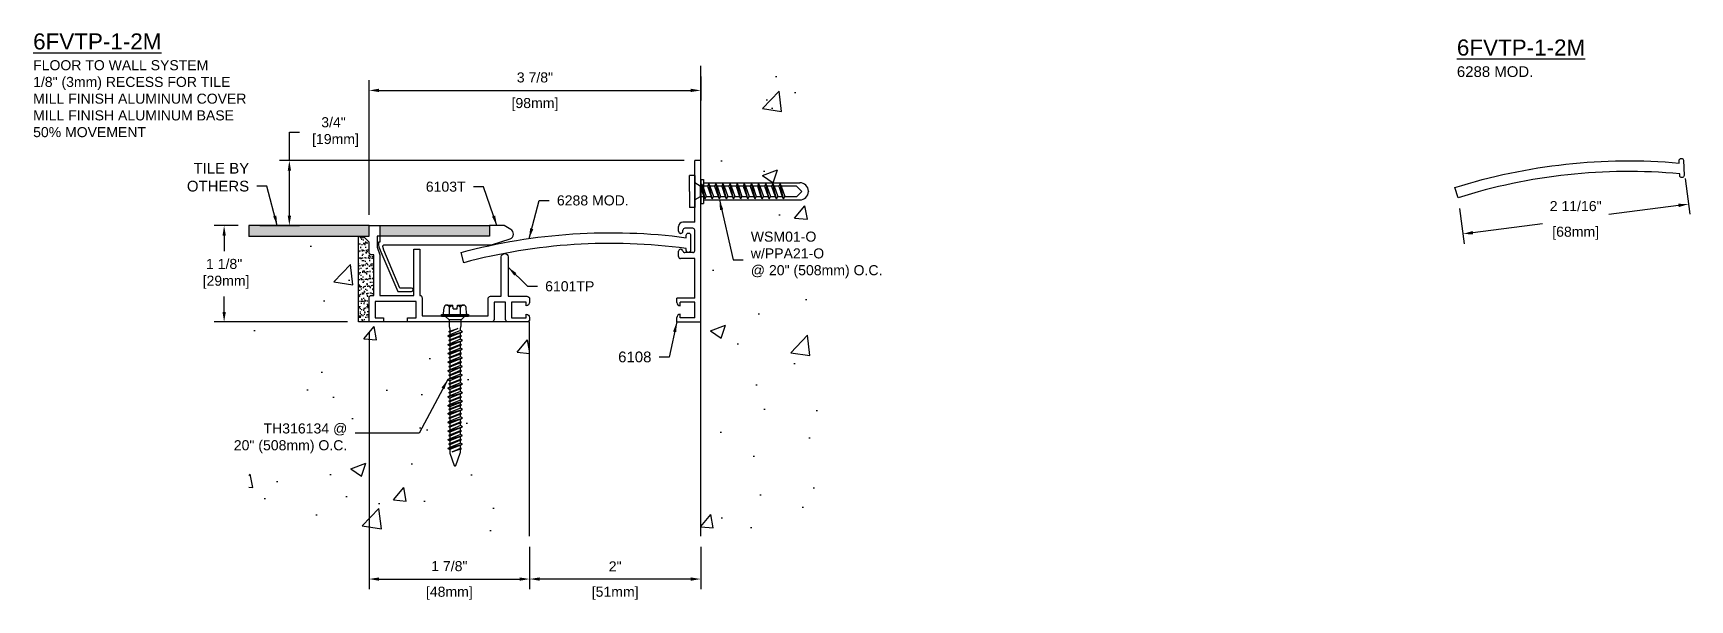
# Model space of a CAD drawing. Header units: inches. Extents: x 23.8 to 43.2, y 9.3 to 15.9.
import ezdxf

# ---------------------------------------------------------------- set-up
doc = ezdxf.new("R2010")
doc.units = ezdxf.units.IN
doc.header["$MEASUREMENT"] = 0
for name, color, linetype in [('Anchors', 4, 'Continuous'), ('Conditions', 1, 'Continuous'), ('Dimensions', 3, 'Continuous'), ('Metals', 7, 'Continuous'), ('Text', 2, 'Continuous')]:
    doc.layers.add(name, color=color, linetype=linetype)
doc.styles.add('arial', font='arial.ttf')
doc.styles.get("Standard").update_dxf_attribs({"font": 'arial.ttf'})
doc.dimstyles.new('Arial', dxfattribs={"dimtxt": 0.1175, "dimasz": 0.1175, "dimexe": 0.1175, "dimexo": 0.125, "dimgap": 0.09, "dimtad": 0, "dimtih": 1, "dimtoh": 1, "dimdec": 4, "dimzin": 0, "dimdsep": 46, "dimlunit": 4, "dimtxsty": 'arial', "dimcen": 0.09, "dimadec": 0, "dimazin": 0, "dimtfac": 1, "dimtdec": 4, "dimtofl": 0, "dimtmove": 0, "dimatfit": 3, "dimfxl": 0, "dimfrac": 2, "dimtolj": 1, "dimtzin": 0, "dimarcsym": 0})

# ---------------------------------------------------------------- blocks, each defined once
blk = doc.blocks.new('6108')
for p, q in [((-0.743, -0.003), (-0.743, 0.277)), ((-0.743, 0.277), (-0.692, 0.277)), ((-0.693, 0.067), (-0.693, 0.237)), ((-0.693, 0.237), (-0.653, 0.237)), ((-0.653, 0.237), (-0.653, 0.238)), ((-0.553, 0.237), (-0.553, 0.238)), ((-0.553, 0.237), (-0.513, 0.237)), ((-0.514, 0.277), (-0.463, 0.277)), ((-0.513, 0.067), (-0.513, 0.237)), ((-0.463, 0.067), (-0.463, 0.277)), ((-0.003, 0.067), (-0.003, 0.233)), ((0.021, 0.257), (0.083, 0.257)), ((0.107, 0.231), (0.107, 0.233)), ((0.292, 0.231), (0.292, 0.233)), ((0.316, 0.257), (0.372, 0.257)), ((0.316, 0.207), (0.328, 0.207)), ((0.422, 0.067), (0.422, 0.207)), ((-0.693, 0.067), (-0.513, 0.067)), ((-0.463, 0.067), (-0.003, 0.067)), ((0.067, 0.091), (0.067, 0.183)), ((0.091, 0.067), (0.328, 0.067)), ((0.352, 0.091), (0.352, 0.183)), ((0.422, 0.067), (1.142, 0.067)), ((1.142, -0.003), (1.142, 0.067)), ((-0.743, -0.003), (1.142, -0.003))]:
    blk.add_line(p, q)
for centre, radius, start, end in [((-0.692, 0.238), 0.039, 0, 90), ((-0.514, 0.238), 0.039, 90, 180), ((0.021, 0.233), 0.024, 90, 180), ((0.092, 0.183), 0.025, 100.5837, 179.9997), ((0.083, 0.233), 0.024, 0, 90), ((0.083, 0.231), 0.024, 280.584, 0), ((0.316, 0.233), 0.024, 90, 180), ((0.316, 0.231), 0.024, 180, 270), ((0.328, 0.183), 0.024, 0, 90), ((0.372, 0.207), 0.05, 0, 90), ((0.091, 0.091), 0.024, 180, 270), ((0.328, 0.091), 0.024, 270, 0)]:
    blk.add_arc(centre, radius, start, end)
blk = doc.blocks.new('WSM01')
for p, q in [((0.005, 0.063), (-0.183, 0.063)), ((-0.183, 0.001), (-0.183, 0.063)), ((0.192, 0.001), (-0.183, 0.001)), ((-0.058, -0.064), (-0.093, 0.001)), ((0.005, 0.063), (0.192, 0.063)), ((0.067, -0.064), (0.103, 0.001)), ((0.192, 0.001), (0.192, 0.063)), ((-0.081, -0.12), (0.091, -0.078)), ((-0.081, -0.12), (-0.055, -0.106)), ((-0.081, -0.12), (-0.055, -0.134)), ((-0.081, -0.203), (0.091, -0.162)), ((-0.081, -0.203), (-0.055, -0.189)), ((-0.058, -0.107), (-0.058, -0.064)), ((0.067, -0.064), (-0.058, -0.064)), ((-0.058, -0.191), (-0.058, -0.133)), ((0.065, -0.064), (-0.055, -0.106)), ((0.065, -0.093), (-0.055, -0.134)), ((0.065, -0.147), (-0.055, -0.189)), ((0.065, -0.176), (-0.055, -0.218)), ((0.091, -0.078), (0.065, -0.064)), ((0.091, -0.078), (0.065, -0.093)), ((0.091, -0.162), (0.065, -0.147)), ((0.091, -0.162), (0.065, -0.176)), ((0.067, -0.065), (0.067, -0.064)), ((0.067, -0.149), (0.067, -0.092)), ((0.067, -0.232), (0.067, -0.175)), ((-0.081, -0.203), (-0.055, -0.218)), ((-0.081, -0.287), (0.091, -0.245)), ((-0.081, -0.287), (-0.055, -0.272)), ((-0.081, -0.287), (-0.055, -0.301)), ((-0.081, -0.37), (0.091, -0.328)), ((-0.081, -0.37), (-0.055, -0.356)), ((-0.081, -0.37), (-0.055, -0.384)), ((-0.058, -0.274), (-0.058, -0.216)), ((-0.058, -0.357), (-0.058, -0.3)), ((-0.058, -0.441), (-0.058, -0.383)), ((0.065, -0.231), (-0.055, -0.272)), ((0.065, -0.259), (-0.055, -0.301)), ((0.065, -0.314), (-0.055, -0.356)), ((0.065, -0.343), (-0.055, -0.384)), ((0.091, -0.245), (0.065, -0.231)), ((0.091, -0.245), (0.065, -0.259)), ((0.091, -0.328), (0.065, -0.314)), ((0.091, -0.328), (0.065, -0.343)), ((0.067, -0.315), (0.067, -0.258)), ((0.067, -0.399), (0.067, -0.342)), ((-0.081, -0.453), (0.091, -0.412)), ((-0.081, -0.453), (-0.055, -0.439)), ((-0.081, -0.453), (-0.055, -0.468)), ((-0.081, -0.537), (0.091, -0.495)), ((-0.081, -0.537), (-0.055, -0.522)), ((-0.081, -0.537), (-0.055, -0.551)), ((-0.081, -0.62), (0.091, -0.578)), ((-0.058, -0.524), (-0.058, -0.466)), ((-0.058, -0.607), (-0.058, -0.55)), ((0.065, -0.397), (-0.055, -0.439)), ((0.065, -0.426), (-0.055, -0.468)), ((0.065, -0.481), (-0.055, -0.522)), ((0.065, -0.509), (-0.055, -0.551)), ((0.065, -0.564), (-0.055, -0.606)), ((0.091, -0.412), (0.065, -0.397)), ((0.091, -0.412), (0.065, -0.426)), ((0.091, -0.495), (0.065, -0.481)), ((0.091, -0.495), (0.065, -0.509)), ((0.091, -0.578), (0.065, -0.564)), ((0.091, -0.578), (0.065, -0.593)), ((0.067, -0.482), (0.067, -0.425)), ((0.067, -0.565), (0.067, -0.508)), ((-0.081, -0.62), (-0.055, -0.606)), ((-0.081, -0.62), (-0.055, -0.634)), ((-0.081, -0.703), (0.091, -0.662)), ((-0.081, -0.703), (-0.055, -0.689)), ((-0.081, -0.703), (-0.055, -0.718)), ((-0.081, -0.787), (0.091, -0.745)), ((-0.081, -0.787), (-0.055, -0.772)), ((-0.058, -0.691), (-0.058, -0.633)), ((-0.058, -0.774), (-0.058, -0.716)), ((0.065, -0.593), (-0.055, -0.634)), ((0.065, -0.647), (-0.055, -0.689)), ((0.065, -0.676), (-0.055, -0.718)), ((0.065, -0.731), (-0.055, -0.772)), ((0.065, -0.759), (-0.055, -0.801)), ((0.091, -0.662), (0.065, -0.647)), ((0.091, -0.662), (0.065, -0.676)), ((0.091, -0.745), (0.065, -0.731)), ((0.091, -0.745), (0.065, -0.759)), ((0.067, -0.649), (0.067, -0.592)), ((0.067, -0.732), (0.067, -0.675)), ((0.067, -0.815), (0.067, -0.758)), ((-0.081, -0.787), (-0.055, -0.801)), ((-0.081, -0.87), (0.091, -0.828)), ((-0.081, -0.87), (-0.055, -0.856)), ((-0.081, -0.87), (-0.055, -0.884)), ((-0.081, -0.953), (0.091, -0.912)), ((-0.081, -0.953), (-0.055, -0.939)), ((-0.081, -0.953), (-0.055, -0.968)), ((-0.058, -0.857), (-0.058, -0.8)), ((-0.058, -0.941), (-0.058, -0.883)), ((-0.058, -1.024), (-0.058, -0.966)), ((0.065, -0.814), (-0.055, -0.856)), ((0.065, -0.843), (-0.055, -0.884)), ((0.065, -0.897), (-0.055, -0.939)), ((0.065, -0.926), (-0.055, -0.968)), ((0.091, -0.828), (0.065, -0.814)), ((0.091, -0.828), (0.065, -0.843)), ((0.091, -0.912), (0.065, -0.897)), ((0.091, -0.912), (0.065, -0.926)), ((0.067, -0.899), (0.067, -0.842)), ((0.067, -0.982), (0.067, -0.925)), ((-0.081, -1.037), (0.091, -0.995)), ((-0.081, -1.037), (-0.055, -1.022)), ((-0.081, -1.037), (-0.055, -1.051)), ((-0.058, -1.187), (-0.058, -1.05)), ((0.065, -0.981), (-0.055, -1.022)), ((0.065, -1.009), (-0.055, -1.051)), ((0.091, -0.995), (0.065, -0.981)), ((0.091, -0.995), (0.065, -1.009)), ((0.067, -1.187), (0.067, -1.008)), ((0.005, -1.249), (-0.058, -1.187)), ((0.005, -1.249), (0.067, -1.187))]:
    blk.add_line(p, q)
blk = doc.blocks.new('PPA21')
for p, q in [((0.14, 0.03), (-0.14, 0.03)), ((-0.14, 0.03), (-0.14, 0)), ((0.14, 0), (-0.14, 0)), ((-0.1, 0), (-0.1, -1.128)), ((0.1, 0), (0.1, -1.128)), ((0.14, 0.03), (0.14, 0)), ((0.001, -1.227), (-0.001, -1.227))]:
    blk.add_line(p, q)
for centre, start, end in [((-0.001, -1.128), 180, 270), ((0.001, -1.128), 270, 0)]:
    blk.add_arc(centre, 0.099, start, end)
blk = doc.blocks.new('*D5')
at = {"layer": 'Defpoints', "color": 0}
for p in [(29.647, 10.075), (31.647, 10.075), (29.647, 9.574)]:
    blk.add_point(p, dxfattribs=at)
at = {"layer": 'Dimensions', "color": 0, "lineweight": -2}
for p, q in [((29.647, 9.95), (29.647, 9.456)), ((31.647, 9.95), (31.647, 9.456)), ((31.53, 9.574), (29.765, 9.574))]:
    blk.add_line(p, q, dxfattribs=at)
at = {"layer": 'Dimensions', "color": 0}
for points in [[(29.765, 9.593), (29.765, 9.554), (29.647, 9.574)], [(31.53, 9.593), (31.53, 9.554), (31.647, 9.574)]]:
    blk.add_solid(points, dxfattribs=at)
at = {"layer": 'Dimensions', "color": 0, "char_height": 0.1175, "attachment_point": 5, "style": 'arial'}
for s, insert in [('\\A1;2"', (30.647, 9.722)), ('\\A1;[51mm]', (30.647, 9.408))]:
    blk.add_mtext(s, dxfattribs=dict(at, insert=insert))
blk = doc.blocks.new('*D6')
at = {"layer": 'Defpoints', "color": 0}
for p in [(27.772, 12.575), (29.647, 10.075), (29.647, 9.574)]:
    blk.add_point(p, dxfattribs=at)
at = {"layer": 'Dimensions', "color": 0, "lineweight": -2}
for p, q in [((27.772, 12.45), (27.772, 9.456)), ((29.647, 9.95), (29.647, 9.456)), ((27.89, 9.574), (29.53, 9.574))]:
    blk.add_line(p, q, dxfattribs=at)
at = {"layer": 'Dimensions', "color": 0}
for points in [[(27.89, 9.593), (27.89, 9.554), (27.772, 9.574)], [(29.53, 9.593), (29.53, 9.554), (29.647, 9.574)]]:
    blk.add_solid(points, dxfattribs=at)
at = {"layer": 'Dimensions', "color": 0, "char_height": 0.1175, "attachment_point": 5, "style": 'arial'}
for s, insert in [('\\A1;1 7/8"', (28.71, 9.724)), ('\\A1;[48mm]', (28.71, 9.408))]:
    blk.add_mtext(s, dxfattribs=dict(at, insert=insert))
blk = doc.blocks.new('*D7')
at = {"layer": 'Defpoints', "color": 0}
for p in [(31.647, 15.565), (31.647, 15.278), (27.772, 13.7)]:
    blk.add_point(p, dxfattribs=at)
at = {"layer": 'Dimensions', "color": 0, "lineweight": -2}
for p, q in [((27.772, 13.825), (27.772, 15.396)), ((31.647, 15.44), (31.647, 15.161)), ((27.89, 15.278), (31.53, 15.278))]:
    blk.add_line(p, q, dxfattribs=at)
at = {"layer": 'Dimensions', "color": 0}
for points in [[(27.89, 15.298), (27.89, 15.259), (27.772, 15.278)], [(31.53, 15.298), (31.53, 15.259), (31.647, 15.278)]]:
    blk.add_solid(points, dxfattribs=at)
at = {"layer": 'Dimensions', "color": 0, "char_height": 0.1175, "attachment_point": 5, "style": 'arial'}
for s, insert in [('\\A1;3 7/8"', (29.71, 15.429)), ('\\A1;[98mm]', (29.71, 15.113))]:
    blk.add_mtext(s, dxfattribs=dict(at, insert=insert))
blk = doc.blocks.new('*D8')
at = {"layer": 'Defpoints', "color": 0}
for p in [(26.37, 13.7), (26.079, 12.575), (27.647, 12.575)]:
    blk.add_point(p, dxfattribs=at)
at = {"layer": 'Dimensions', "color": 0, "lineweight": -2}
for p, q in [((26.245, 13.7), (25.962, 13.7)), ((26.079, 13.582), (26.079, 13.401)), ((26.079, 12.692), (26.079, 12.873)), ((27.522, 12.575), (25.962, 12.575))]:
    blk.add_line(p, q, dxfattribs=at)
at = {"layer": 'Dimensions', "color": 0}
for points in [[(26.06, 13.582), (26.099, 13.582), (26.079, 13.7)], [(26.06, 12.692), (26.099, 12.692), (26.079, 12.575)]]:
    blk.add_solid(points, dxfattribs=at)
at = {"layer": 'Dimensions', "color": 0, "insert": (26.079, 13.137), "char_height": 0.1175, "attachment_point": 5, "style": 'arial'}
blk.add_mtext('\\A1;1 1/8"\\P [29mm]', dxfattribs=at)
blk = doc.blocks.new('*D9')
at = {"layer": 'Defpoints', "color": 0}
for p in [(31.577, 14.46), (26.37, 13.7), (26.841, 13.7)]:
    blk.add_point(p, dxfattribs=at)
at = {"layer": 'Dimensions', "color": 0, "lineweight": -2}
for p, q in [((26.841, 14.46), (26.841, 14.791)), ((26.841, 14.791), (26.959, 14.791)), ((31.452, 14.46), (26.724, 14.46)), ((26.841, 13.817), (26.841, 14.342)), ((26.495, 13.7), (26.959, 13.7))]:
    blk.add_line(p, q, dxfattribs=at)
at = {"layer": 'Dimensions', "color": 0}
for points in [[(26.822, 14.342), (26.861, 14.342), (26.841, 14.46)], [(26.822, 13.817), (26.861, 13.817), (26.841, 13.7)]]:
    blk.add_solid(points, dxfattribs=at)
at = {"layer": 'Dimensions', "color": 0, "insert": (27.357, 14.791), "char_height": 0.1175, "attachment_point": 5, "style": 'arial'}
blk.add_mtext('\\A1;3/4"\\P [19mm]', dxfattribs=at)
blk = doc.blocks.new('6101TP')
at = {"layer": 'Metals', "flags": 128}
blk.add_lwpolyline([(28.364, 12.885, -0.394805), (28.392, 12.855), (28.392, 12.645), (29.162, 12.645), (29.162, 12.845, -0.414214), (29.192, 12.875), (29.317, 12.875), (29.317, 13.336, -0.972033), (29.397, 13.336), (29.397, 12.875), (29.617, 12.875, -0.414214), (29.647, 12.845), (29.647, 12.804, -0.414214), (29.608, 12.765), (29.607, 12.765), (29.607, 12.805), (29.437, 12.805), (29.437, 12.625), (29.607, 12.625), (29.607, 12.665), (29.608, 12.665, -0.414214), (29.647, 12.626), (29.647, 12.605, -0.414214), (29.617, 12.575), (29.397, 12.575, -0.414214), (29.367, 12.605), (29.367, 12.805), (29.232, 12.805), (29.232, 12.605, -0.414214), (29.202, 12.575), (28.222, 12.575), (28.222, 12.625), (28.322, 12.625), (28.322, 12.815), (27.842, 12.815), (27.842, 12.625), (27.942, 12.625), (27.942, 12.575), (27.772, 12.575), (27.772, 12.855, -0.414214), (27.802, 12.885), (27.827, 12.885), (27.827, 13.36), (27.802, 13.36, -0.414214), (27.772, 13.39), (27.772, 13.505), (27.702, 13.575), (27.772, 13.575), (27.772, 13.7), (27.897, 13.7), (27.897, 13.575), (27.867, 13.575), (27.867, 13.45), (27.897, 13.36), (27.897, 12.885), (28.294, 12.885), (28.294, 13.425), (28.364, 13.425), (28.364, 12.885)], format="xyb", dxfattribs=at)
blk = doc.blocks.new('6103T')
blk.add_lwpolyline([(28.269, 12.971), (28.132, 12.971), (27.945, 13.414), (27.933, 13.455, -0.430477), (27.953, 13.475), (28.105, 13.475), (29.203, 13.475), (29.42, 13.546, 0.637393), (29.427, 13.656), (29.352, 13.7), (29.179, 13.7), (29.179, 13.575), (27.897, 13.575), (27.897, 13.505), (27.882, 13.505), (27.882, 13.475, 0.085949), (27.911, 13.394), (28.109, 12.931), (28.269, 12.931, 0.995706), (28.269, 12.971)], format="xyb")
blk = doc.blocks.new('TH316134')
for p, q in [((-0.157, 0.019), (0.157, 0.019)), ((-0.157, 0), (-0.157, 0.019)), ((-0.157, 0), (0.157, 0)), ((-0.135, 0.029), (-0.129, 0.1)), ((-0.115, 0), (-0.07, -0.045)), ((-0.097, 0.127), (-0.027, 0.127)), ((-0.065, 0.019), (-0.065, 0.1)), ((-0.023, 0.083), (-0.027, 0.127)), ((-0.023, 0.083), (0.023, 0.083)), ((0.023, 0.083), (0.027, 0.127)), ((0.027, 0.127), (0.097, 0.127)), ((0.064, 0.019), (0.064, 0.1)), ((0.115, 0), (0.07, -0.045)), ((0.135, 0.029), (0.129, 0.1)), ((0.157, 0.019), (0.157, 0)), ((-0.086, -0.234), (0.086, -0.184)), ((-0.074, -0.184), (0.032, -0.147)), ((0.032, -0.147), (-0.062, -0.19)), ((-0.062, -0.177), (0.032, -0.147)), ((0.062, -0.171), (-0.062, -0.221)), ((-0.086, -0.336), (0.086, -0.285)), ((-0.086, -0.437), (0.086, -0.387)), ((-0.074, -0.285), (0.074, -0.234)), ((-0.074, -0.387), (0.074, -0.336)), ((0.062, -0.197), (-0.062, -0.247)), ((-0.062, -0.279), (0.062, -0.228)), ((0.062, -0.241), (-0.062, -0.291)), ((0.062, -0.272), (-0.062, -0.323)), ((0.062, -0.298), (-0.062, -0.349)), ((-0.062, -0.381), (0.062, -0.33)), ((0.062, -0.342), (-0.062, -0.393)), ((0.062, -0.374), (-0.062, -0.425)), ((-0.086, -0.539), (0.086, -0.488)), ((-0.074, -0.488), (0.074, -0.437)), ((-0.074, -0.59), (0.074, -0.539)), ((0.062, -0.4), (-0.062, -0.45)), ((-0.062, -0.482), (0.062, -0.431)), ((0.062, -0.444), (-0.062, -0.494)), ((0.062, -0.475), (-0.062, -0.526)), ((0.062, -0.501), (-0.062, -0.552)), ((-0.062, -0.584), (0.062, -0.533)), ((0.062, -0.545), (-0.062, -0.596)), ((0.062, -0.577), (-0.062, -0.628)), ((-0.086, -0.641), (0.086, -0.59)), ((-0.086, -0.742), (0.086, -0.691)), ((-0.074, -0.691), (0.074, -0.641)), ((-0.074, -0.793), (0.074, -0.742)), ((0.062, -0.603), (-0.062, -0.654)), ((-0.062, -0.685), (0.062, -0.634)), ((0.062, -0.647), (-0.062, -0.698)), ((0.062, -0.678), (-0.062, -0.729)), ((0.062, -0.704), (-0.062, -0.755)), ((-0.062, -0.787), (0.062, -0.736)), ((0.062, -0.748), (-0.062, -0.799)), ((-0.086, -0.844), (0.086, -0.793)), ((-0.086, -0.945), (0.086, -0.895)), ((-0.074, -0.895), (0.074, -0.844)), ((-0.074, -0.996), (0.074, -0.945)), ((0.062, -0.78), (-0.062, -0.831)), ((0.062, -0.806), (-0.062, -0.857)), ((-0.062, -0.888), (0.062, -0.838)), ((0.062, -0.85), (-0.062, -0.901)), ((0.062, -0.882), (-0.062, -0.932)), ((0.062, -0.907), (-0.062, -0.958)), ((-0.062, -0.99), (0.062, -0.939)), ((0.062, -0.951), (-0.062, -1.002)), ((-0.086, -1.047), (0.086, -0.996)), ((-0.086, -1.141), (0.086, -1.09)), ((-0.074, -1.09), (0.074, -1.039)), ((-0.074, -1.191), (0.074, -1.141)), ((0.062, -0.983), (-0.062, -1.034)), ((0.062, -1.009), (-0.062, -1.06)), ((-0.062, -1.084), (0.062, -1.033)), ((0.062, -1.045), (-0.062, -1.096)), ((0.062, -1.077), (-0.062, -1.128)), ((0.062, -1.103), (-0.062, -1.154)), ((-0.062, -1.185), (0.062, -1.134)), ((0.062, -1.147), (-0.062, -1.198)), ((-0.086, -1.242), (0.086, -1.191)), ((-0.086, -1.344), (0.086, -1.293)), ((-0.074, -1.293), (0.074, -1.242)), ((-0.074, -1.395), (0.074, -1.344)), ((0.062, -1.178), (-0.062, -1.229)), ((0.062, -1.204), (-0.062, -1.255)), ((-0.062, -1.287), (0.062, -1.236)), ((0.062, -1.248), (-0.062, -1.299)), ((0.062, -1.28), (-0.062, -1.331)), ((0.062, -1.306), (-0.062, -1.357)), ((-0.062, -1.388), (0.062, -1.338)), ((0.062, -1.35), (-0.062, -1.401)), ((-0.086, -1.445), (0.086, -1.395)), ((-0.086, -1.547), (0.086, -1.496)), ((-0.074, -1.496), (0.074, -1.445)), ((0.062, -1.382), (-0.062, -1.432)), ((0.062, -1.407), (-0.062, -1.458)), ((-0.062, -1.49), (0.062, -1.439)), ((0.062, -1.451), (-0.062, -1.502)), ((0.062, -1.483), (-0.062, -1.534)), ((0.062, -1.509), (-0.062, -1.56)), ((-0.034, -1.584), (0.062, -1.541)), ((-0.034, -1.584), (0.074, -1.547)), ((0.062, -1.553), (-0.034, -1.584))]:
    blk.add_line(p, q)
blk.add_lwpolyline([(0.07, -0.045), (-0.07, -0.045), (-0.07, -0.112, 0.052126), (-0.069, -0.122), (-0.063, -0.148, -0.052126), (-0.062, -0.157), (-0.062, -0.177), (-0.074, -0.184), (-0.062, -0.19), (-0.062, -0.221), (-0.086, -0.234), (-0.062, -0.247), (-0.062, -0.279), (-0.074, -0.285), (-0.062, -0.291), (-0.062, -0.323), (-0.086, -0.336), (-0.062, -0.349), (-0.062, -0.381), (-0.074, -0.387), (-0.062, -0.393), (-0.062, -0.425), (-0.086, -0.437), (-0.062, -0.45), (-0.062, -0.482), (-0.074, -0.488), (-0.062, -0.494), (-0.062, -0.526), (-0.086, -0.539), (-0.062, -0.552), (-0.062, -0.584), (-0.074, -0.59), (-0.062, -0.596), (-0.062, -0.628), (-0.086, -0.641), (-0.062, -0.654), (-0.062, -0.685), (-0.074, -0.691), (-0.062, -0.698), (-0.062, -0.729), (-0.086, -0.742), (-0.062, -0.755), (-0.062, -0.787), (-0.074, -0.793), (-0.062, -0.799), (-0.062, -0.831), (-0.086, -0.844), (-0.062, -0.857), (-0.062, -0.888), (-0.074, -0.895), (-0.062, -0.901), (-0.062, -0.932), (-0.086, -0.945), (-0.062, -0.958), (-0.062, -0.99), (-0.074, -0.996), (-0.062, -1.002), (-0.062, -1.034), (-0.086, -1.047), (-0.062, -1.06), (-0.062, -1.084), (-0.074, -1.09), (-0.062, -1.096), (-0.062, -1.128), (-0.086, -1.141), (-0.062, -1.154), (-0.062, -1.185), (-0.074, -1.191), (-0.062, -1.198), (-0.062, -1.229), (-0.086, -1.242), (-0.062, -1.255), (-0.062, -1.287), (-0.074, -1.293), (-0.062, -1.299), (-0.062, -1.331), (-0.086, -1.344), (-0.062, -1.357), (-0.062, -1.388), (-0.074, -1.395), (-0.062, -1.401), (-0.062, -1.432), (-0.086, -1.445), (-0.062, -1.458), (-0.062, -1.49), (-0.074, -1.496), (-0.062, -1.502), (-0.062, -1.534), (-0.086, -1.547), (-0.062, -1.56), (-0.062, -1.586, 0.084437), (-0.06, -1.601), (-0.01, -1.744, 0.648167), (0.01, -1.744), (0.06, -1.601, 0.084437), (0.062, -1.586), (0.062, -1.553), (0.074, -1.547), (0.062, -1.541), (0.062, -1.509), (0.086, -1.496), (0.062, -1.483), (0.062, -1.451), (0.074, -1.445), (0.062, -1.439), (0.062, -1.407), (0.086, -1.395), (0.062, -1.382), (0.062, -1.35), (0.074, -1.344), (0.062, -1.338), (0.062, -1.306), (0.086, -1.293), (0.062, -1.28), (0.062, -1.248), (0.074, -1.242), (0.062, -1.236), (0.062, -1.204), (0.086, -1.191), (0.062, -1.178), (0.062, -1.147), (0.074, -1.141), (0.062, -1.134), (0.062, -1.103), (0.086, -1.09), (0.062, -1.077), (0.062, -1.045), (0.074, -1.039), (0.062, -1.033), (0.062, -1.009), (0.086, -0.996), (0.062, -0.983), (0.062, -0.951), (0.074, -0.945), (0.062, -0.939), (0.062, -0.907), (0.086, -0.895), (0.062, -0.882), (0.062, -0.85), (0.074, -0.844), (0.062, -0.838), (0.062, -0.806), (0.086, -0.793), (0.062, -0.78), (0.062, -0.748), (0.074, -0.742), (0.062, -0.736), (0.062, -0.704), (0.086, -0.691), (0.062, -0.678), (0.062, -0.647), (0.074, -0.641), (0.062, -0.634), (0.062, -0.603), (0.086, -0.59), (0.062, -0.577), (0.062, -0.545), (0.074, -0.539), (0.062, -0.533), (0.062, -0.501), (0.086, -0.488), (0.062, -0.475), (0.062, -0.444), (0.074, -0.437), (0.062, -0.431), (0.062, -0.4), (0.086, -0.387), (0.062, -0.374), (0.062, -0.342), (0.074, -0.336), (0.062, -0.33), (0.062, -0.298), (0.086, -0.285), (0.062, -0.272), (0.062, -0.241), (0.074, -0.234), (0.062, -0.228), (0.062, -0.197), (0.086, -0.184), (0.062, -0.171), (0.062, -0.157, -0.052126), (0.063, -0.148), (0.069, -0.122, 0.052126), (0.07, -0.112)], format="xyb", close=True)
for centre, radius, start, end in [((-0.146, 0.03), 0.0112, 270, 355), ((-0.097, 0.095), 0.0327, 9.285, 170.715), ((0, 0.038), 0.0896, 107.4215, 136.0407), ((0, 0.038), 0.0896, 43.9593, 72.5785), ((0.097, 0.095), 0.0327, 9.285, 170.715), ((0.146, 0.03), 0.0112, 185, 270)]:
    blk.add_arc(centre, radius, start, end)
blk = doc.blocks.new('*D14')
at = {"layer": 'Defpoints', "color": 0}
for p in [(43.13, 14.374), (40.493, 14.025), (43.186, 13.951)]:
    blk.add_point(p, dxfattribs=at)
at = {"layer": 'Dimensions', "color": 0, "lineweight": -2}
for p, q in [((43.146, 14.25), (43.201, 13.835)), ((43.069, 13.936), (42.254, 13.828)), ((40.509, 13.901), (40.564, 13.486)), ((40.665, 13.618), (41.48, 13.725))]:
    blk.add_line(p, q, dxfattribs=at)
at = {"layer": 'Dimensions', "color": 0}
for points in [[(43.067, 13.955), (43.072, 13.916), (43.186, 13.951)], [(40.663, 13.637), (40.668, 13.598), (40.549, 13.602)]]:
    blk.add_solid(points, dxfattribs=at)
at = {"layer": 'Dimensions', "color": 0, "char_height": 0.1175, "attachment_point": 5, "style": 'arial'}
for s, insert in [('\\A1;2 11/16"', (41.867, 13.927)), ('\\A1;[68mm]', (41.867, 13.611))]:
    blk.add_mtext(s, dxfattribs=dict(at, insert=insert))

msp = doc.modelspace()

# ---------------------------------------------------------------- hatches: boundary and pattern name
at = {"layer": 'Conditions'}
h = msp.add_hatch(dxfattribs=at)
h.set_pattern_fill('AR-CONC', color=256, scale=0.25, style=0)
h.paths.add_polyline_path([(31.64707, 14.23959), (31.67707, 14.23959), (31.67707, 14.19959), (32.80499, 14.19959, -0.41421356), (32.90399, 14.10059), (32.90399, 14.09859, -0.41421356), (32.80499, 13.99959), (31.67707, 13.99959), (31.67707, 13.95959), (31.64707, 13.95959), (31.64707, 10.07459), (33.05156, 10.07459), (33.05156, 12.92003), (32.16195, 12.92003), (32.16195, 13.75642), (33.05156, 13.75642), (33.05156, 15.56479), (31.64707, 15.56479)])
h = msp.add_hatch(dxfattribs=at)
h.set_pattern_fill('AR-CONC', color=256, scale=0.25, style=0)
h.paths.add_polyline_path([(26.36964, 10.07459), (29.64707, 10.07459), (29.64707, 12.57459), (28.84682, 12.57459), (28.84682, 12.52763), (28.84033, 12.49691, 0.05212645), (28.83932, 12.48729), (28.83932, 12.47392), (28.86332, 12.46099), (28.83932, 12.44807), (28.83932, 12.41638), (28.85077, 12.41021), (28.83932, 12.40405), (28.83932, 12.37236), (28.86332, 12.35943), (28.83932, 12.34651), (28.83932, 12.31481), (28.85077, 12.30865), (28.83932, 12.30249), (28.83932, 12.27079), (28.86332, 12.25787), (28.83932, 12.24494), (28.83932, 12.21325), (28.85077, 12.20709), (28.83932, 12.20092), (28.83932, 12.16923), (28.86332, 12.15631), (28.83932, 12.14338), (28.83932, 12.11169), (28.85077, 12.10553), (28.83932, 12.09936), (28.83932, 12.06767), (28.86332, 12.05474), (28.83932, 12.04182), (28.83932, 12.01013), (28.85077, 12.00396), (28.83932, 11.9978), (28.83932, 11.96611), (28.86332, 11.95318), (28.83932, 11.94026), (28.83932, 11.90856), (28.85077, 11.9024), (28.83932, 11.89624), (28.83932, 11.86454), (28.86332, 11.85162), (28.83932, 11.83869), (28.83932, 11.807), (28.85077, 11.80084), (28.83932, 11.79467), (28.83932, 11.76298), (28.86332, 11.75006), (28.83932, 11.73713), (28.83932, 11.70544), (28.85077, 11.69928), (28.83932, 11.69311), (28.83932, 11.66142), (28.86332, 11.64849), (28.83932, 11.63557), (28.83932, 11.61169), (28.85077, 11.60553), (28.83932, 11.59936), (28.83932, 11.56767), (28.86332, 11.55474), (28.83932, 11.54182), (28.83932, 11.51013), (28.85077, 11.50396), (28.83932, 11.4978), (28.83932, 11.46611), (28.86332, 11.45318), (28.83932, 11.44026), (28.83932, 11.40856), (28.85077, 11.4024), (28.83932, 11.39624), (28.83932, 11.36454), (28.86332, 11.35162), (28.83932, 11.33869), (28.83932, 11.307), (28.85077, 11.30084), (28.83932, 11.29467), (28.83932, 11.26298), (28.86332, 11.25006), (28.83932, 11.23713), (28.83932, 11.20544), (28.85077, 11.19928), (28.83932, 11.19311), (28.83932, 11.16142), (28.86332, 11.14849), (28.83932, 11.13557), (28.83932, 11.10388), (28.85077, 11.09771), (28.83932, 11.09155), (28.83932, 11.05893, -0.08443704), (28.83671, 11.04355), (28.7873, 10.9025, -0.77412328), (28.76685, 10.9025), (28.71744, 11.04355, -0.08443704), (28.71482, 11.05893), (28.71482, 11.08479), (28.69082, 11.09771), (28.71482, 11.11064), (28.71482, 11.14233), (28.70338, 11.14849), (28.71482, 11.15466), (28.71482, 11.18635), (28.69082, 11.19928), (28.71482, 11.2122), (28.71482, 11.24389), (28.70338, 11.25006), (28.71482, 11.25622), (28.71482, 11.28791), (28.69082, 11.30084), (28.71482, 11.31376), (28.71482, 11.34546), (28.70338, 11.35162), (28.71482, 11.35778), (28.71482, 11.38948), (28.69082, 11.4024), (28.71482, 11.41533), (28.71482, 11.44702), (28.70338, 11.45318), (28.71482, 11.45934), (28.71482, 11.49104), (28.69082, 11.50396), (28.71482, 11.51689), (28.71482, 11.54858), (28.70338, 11.55474), (28.71482, 11.56091), (28.71482, 11.58479), (28.69082, 11.59771), (28.71482, 11.61064), (28.71482, 11.64233), (28.70338, 11.64849), (28.71482, 11.65466), (28.71482, 11.68635), (28.69082, 11.69928), (28.71482, 11.7122), (28.71482, 11.74389), (28.70338, 11.75006), (28.71482, 11.75622), (28.71482, 11.78791), (28.69082, 11.80084), (28.71482, 11.81376), (28.71482, 11.84546), (28.70338, 11.85162), (28.71482, 11.85778), (28.71482, 11.88948), (28.69082, 11.9024), (28.71482, 11.91533), (28.71482, 11.94702), (28.70338, 11.95318), (28.71482, 11.95934), (28.71482, 11.99104), (28.69082, 12.00396), (28.71482, 12.01689), (28.71482, 12.04858), (28.70338, 12.05474), (28.71482, 12.06091), (28.71482, 12.0926), (28.69082, 12.10553), (28.71482, 12.11845), (28.71482, 12.15014), (28.70338, 12.15631), (28.71482, 12.16247), (28.71482, 12.19416), (28.69082, 12.20709), (28.71482, 12.22001), (28.71482, 12.25171), (28.70338, 12.25787), (28.71482, 12.26403), (28.71482, 12.29573), (28.69082, 12.30865), (28.71482, 12.32158), (28.71482, 12.35327), (28.70338, 12.35943), (28.71482, 12.36559), (28.71482, 12.39729), (28.69082, 12.41021), (28.71482, 12.42314), (28.71482, 12.45483), (28.70338, 12.46099), (28.71482, 12.46716), (28.71482, 12.48729, 0.05212645), (28.71382, 12.49691), (28.70732, 12.52763), (28.70732, 12.57459), (28.22207, 12.57459), (27.64707, 12.57459), (27.64707, 13.57459), (26.36964, 13.57459)])
h.paths.add_polyline_path([(26.18154, 11.42172), (27.54738, 11.42172), (27.54738, 11.01084), (26.18154, 11.01084)], flags=9)
h = msp.add_hatch(dxfattribs=at)
h.set_pattern_fill('ANSI33', color=256, scale=0.125, angle=45, style=0)
h.paths.add_polyline_path([(29.17907, 13.69959), (27.89707, 13.69959), (27.89707, 13.57459), (29.17907, 13.57459)])
h.paths.add_polyline_path([(27.77207, 13.69959), (26.36964, 13.69959), (26.36964, 13.57459), (27.77207, 13.57459)])
h = msp.add_hatch(dxfattribs=at)
h.set_pattern_fill('AR-SAND', color=256, scale=0.0325, style=0)
h.paths.add_polyline_path([(27.64707, 12.57459), (27.77207, 12.57459), (27.77207, 12.85459, -0.41421356), (27.80207, 12.88459), (27.82707, 12.88459), (27.82707, 13.35959), (27.80207, 13.35959, -0.41421356), (27.77207, 13.38959), (27.77207, 13.50459), (27.70207, 13.57459), (27.64707, 13.57459)])

# ---------------------------------------------------------------- linework, layer by layer
for points in [[(43.11005, 14.2603), (43.10805, 14.26022, -0.41421356), (43.08314, 14.28328), (43.08232, 14.30451, 0.09925481), (40.49282, 14.02457), (40.4569, 14.14431, -0.09858412), (43.07747, 14.43044), (43.07633, 14.46015, -0.41421356), (43.09939, 14.48506), (43.10139, 14.48513, -0.41421356), (43.12629, 14.46207), (43.1331, 14.28521, -0.41421356)], [(31.50314, 13.38748), (31.50114, 13.38749, -0.41421356), (31.47727, 13.41162), (31.47738, 13.43286, 0.09925481), (28.87812, 13.26634), (28.84746, 13.38754, -0.09858412), (31.47804, 13.55888), (31.47819, 13.58862, -0.41421356), (31.50232, 13.61249), (31.50432, 13.61248, -0.41421356), (31.52819, 13.58835), (31.52727, 13.41136, -0.41421356)]]:
    msp.add_lwpolyline(points, format="xyb", close=True)
for p, q in [((27.77207, 13.57459), (26.36964, 13.57459)), ((27.64707, 12.57459), (27.64707, 13.57459)), ((29.64707, 12.57459), (27.64707, 12.57459)), ((29.64707, 10.07459), (29.64707, 12.57459))]:
    msp.add_line(p, q, dxfattribs=at)
for points in [[(31.64707, 10.07459), (31.64707, 15.56479)], [(27.77207, 13.69959), (26.36964, 13.69959), (26.36964, 13.57459)], [(27.89707, 13.69959), (29.17907, 13.69959)]]:
    msp.add_lwpolyline(points, dxfattribs=at)

# ---------------------------------------------------------------- block references
at = {"layer": 'Anchors', "rotation": 90}
for name, p in [('WSM01', (31.57761, 14.0947)), ('PPA21', (31.67707, 14.09959))]:
    msp.add_blockref(name, p, dxfattribs=at)
at = {"layer": 'Anchors'}
msp.add_blockref('TH316134', (28.77707, 12.64459), dxfattribs=at)
at = {"layer": 'Metals', "rotation": 90}
msp.add_blockref('6108', (31.64453, 13.31738), dxfattribs=at)
at = {"layer": 'Metals'}
for name in ['6101TP', '6103T']:
    msp.add_blockref(name, (0, 0), dxfattribs=at)

# ---------------------------------------------------------------- texts
at = {"layer": 'Text', "insert": (23.84804, 15.9437), "char_height": 0.1875, "width": 5.125, "attachment_point": 1, "style": 'arial'}
msp.add_mtext('{\\L6FVTP-1-2M\\P\\H0.625x;\\lFLOOR TO WALL SYSTEM\\P1/8" (3mm) RECESS FOR TILE\\PMILL FINISH ALUMINUM COVER\\PMILL FINISH ALUMINUM BASE\\P50% MOVEMENT }', dxfattribs=at)
at = {"layer": 'Text', "insert": (40.47961, 15.87243), "char_height": 0.1875, "width": 1.625, "attachment_point": 1}
msp.add_mtext('{\\L6FVTP-1-2M\\P\\H0.6667x;\\l6288 MOD.}', dxfattribs=at)
at = {"layer": 'Text', "style": 'arial'}
for s, insert, char_height, attachment_point in [('TILE BY\\POTHERS', (26.37174, 14.09637), 0.125, 9), ('6103T', (28.90036, 14.0941), 0.1175, 9), ('WSM01-O\\Pw/PPA21-O\\P@ 20" (508mm) O.C.', (32.23117, 13.35761), 0.1175, 4), ('\\A1;6101TP', (29.82921, 13.05052), 0.1175, 1), ('\\A1;6108', (31.07073, 12.10282), 0.125, 9), ('TH316134 @\\P20" (508mm) O.C.', (27.51801, 11.21628), 0.1175, 6)]:
    msp.add_mtext(s, dxfattribs=dict(at, insert=insert, char_height=char_height, attachment_point=attachment_point))
at = {"layer": 'Text', "insert": (29.96636, 14.05292), "char_height": 0.1175, "attachment_point": 1}
msp.add_mtext('6288 MOD.', dxfattribs=at)

# ---------------------------------------------------------------- dimensions: what is measured, and where the dimension line sits
at = {"layer": 'Dimensions'}
for base, p1, p2, picture, middle in [((31.64707, 15.27823), (27.77207, 13.69959), (31.64707, 15.56479), '*D7', (29.70957, 15.27823)), ((29.64707, 9.5735), (27.77207, 12.57459), (29.64707, 10.07459), '*D6', (28.70957, 9.5735)), ((29.64707, 9.5735), (31.64707, 10.07459), (29.64707, 10.07459), '*D5', (30.64707, 9.5735))]:
    dim = msp.add_linear_dim(base=base, p1=p1, p2=p2, dimstyle='Arial', override={"dimpost": '\\X'}, dxfattribs=at)
    dim.commit()
    dim.dimension.update_dxf_attribs({"geometry": picture, "text_midpoint": middle})
for base, p1, p2, picture, middle in [((26.84142, 13.69959), (31.57707, 14.45959), (26.36964, 13.69959), '*D9', (27.35725, 14.79104)), ((26.07936, 12.57459), (26.36964, 13.69959), (27.64707, 12.57459), '*D8', (26.07936, 13.13709))]:
    dim = msp.add_linear_dim(base=base, p1=p1, p2=p2, angle=90, dimstyle='Arial', override={"dimpost": '\\X'}, dxfattribs=at)
    dim.commit()
    dim.dimension.update_dxf_attribs({"geometry": picture, "text_midpoint": middle, "dimtype": 160})
dim = msp.add_aligned_dim(p1=(40.49282, 14.02457), p2=(43.1297, 14.37364), distance=-0.42612, dimstyle='Arial', override={"dimpost": '\\X'}, dxfattribs=at)
dim.commit()
dim.dimension.update_dxf_attribs({"geometry": '*D14', "text_midpoint": (41.86718, 13.77667)})

# ---------------------------------------------------------------- leaders
at = {"layer": 'Text', "annotation_type": 0, "has_hookline": 1}
for points, hookline_direction, text_width in [([(26.70006, 13.69959), (26.57924, 14.15887), (26.46174, 14.15887)], 1, 0.7101), ([(29.26552, 13.69959), (29.10786, 14.15285), (28.99036, 14.15285)], 1, 0.45597), ([(29.64216, 13.54984), (29.75886, 13.99417), (29.87636, 13.99417)], 0, 0.81889), ([(31.86435, 13.99959), (32.02367, 13.29886), (32.14117, 13.29886)], 0, 1.51524), ([(29.39707, 13.21342), (29.62171, 12.99177), (29.73921, 12.99177)], 0, 0.56161), ([(31.36707, 12.57459), (31.27823, 12.16532), (31.16073, 12.16532)], 1, 0.37423)]:
    msp.add_leader(points, dimstyle='Arial', dxfattribs=dict(at, hookline_direction=hookline_direction, text_width=text_width))
at = {"layer": 'Text', "annotation_type": 0, "has_hookline": 1, "hookline_direction": 1, "text_width": 1.30709}
msp.add_leader([(28.69082, 11.9024), (28.35617, 11.27503), (27.60801, 11.27503)], dimstyle='Arial', override={"dimgap": 0.09, "dimtad": 0}, dxfattribs=at)

doc.saveas('drawing.dxf')
